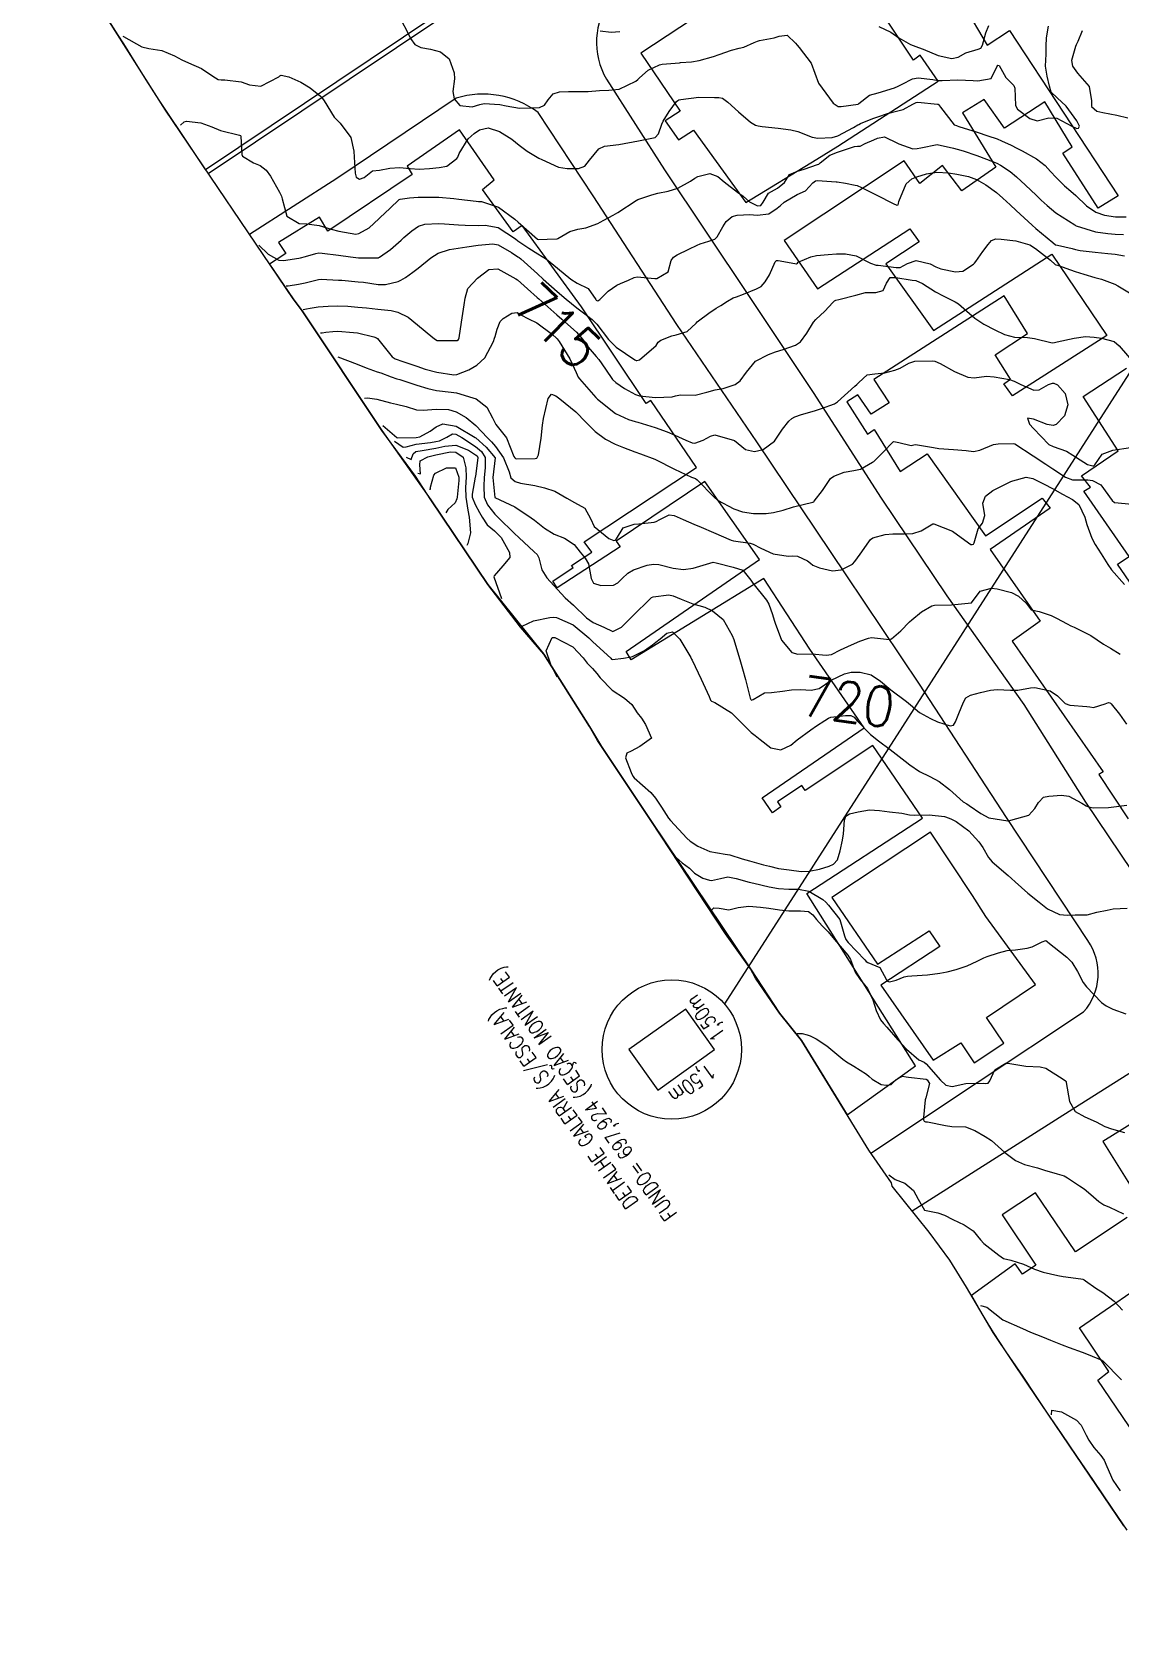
# Model space of a CAD drawing. Header units: metres. Extents: x 292545 to 299085, y 7450245 to 7463078.
# Drawn here: x 298119.8 to 298229.1, y 7451353.7 to 7451514.4 of the extents above; entities that cross this region are included whole.
import ezdxf
from ezdxf.enums import TextEntityAlignment as Align

# ---------------------------------------------------------------- set-up
doc = ezdxf.new("R2010")
doc.units = ezdxf.units.M
doc.linetypes.add('CONTINUO', pattern=[0])
for name, color, linetype in [('Area', 45, 'Continuous'), ('Area Verde e Lazer', 94, 'Continuous'), ('Cotas', 45, 'Continuous'), ('Curvas de Nivel 1m', 11, 'Continuous'), ('Curvas de Nivel 5m', 15, 'Continuous'), ('Edificações', 30, 'Continuous'), ('TEXTO', 45, 'Continuous'), ('Vias Primárias', 230, 'Continuous')]:
    doc.layers.add(name, color=color, linetype=linetype)
doc.styles.add('ROMANS', font='romans', dxfattribs={"height": 0.2})
doc.styles.add('Style-STANDARD', font='STANDARD.shx')

msp = doc.modelspace()

# ---------------------------------------------------------------- linework, layer by layer
at = {"layer": 'Area'}
msp.add_polyline3d([(298229.46, 7451364.29, 732.46), (298219.81, 7451378.52, 732.8), (298216.32, 7451383.72, 732.5), (298213.66, 7451388.27, 726.2), (298211.98, 7451391, 725.91), (298209.9, 7451393.81, 725.84), (298206.17, 7451398.41, 725.66), (298206.13, 7451398.75, 725.57), (298203.85, 7451402.04, 732.81), (298197.06, 7451413.07, 729.29), (298194.87, 7451415.81, 727.91), (298192.44, 7451419.33, 727.8), (298191.95, 7451420.27, 727.77), (298189.43, 7451423.77, 731.24), (298182.01, 7451435.05, 725.48), (298178.07, 7451441, 725.32), (298176.99, 7451442.6, 725.35), (298176.57, 7451443.2, 725.4), (298175.77, 7451444.59, 725.3), (298171.19, 7451451.86, 723.44), (298168.86, 7451454.58, 723.53), (298165.55, 7451458.88, 724.57), (298159.85, 7451467.38, 723.51), (298158.31, 7451469.74, 722.78), (298154.91, 7451474.35, 720.74), (298146.91, 7451486.36, 719.76), (298146, 7451487.56, 719.47), (298133.17, 7451506.51, 711.39), (298126.38, 7451517.24, 722.29)], dxfattribs=at)
at = {"layer": 'Area Verde e Lazer', "elevation": 714.09}
for points in [[(298137.19, 7451500.58), (298170.27, 7451522.76)], [(298127.45, 7451515.55), (298128.39, 7451514.05), (298128.95, 7451513.18), (298130.1, 7451511.35), (298131.22, 7451509.58), (298132.51, 7451507.54), (298135.71, 7451502.76), (298137.18, 7451500.58)]]:
    msp.add_lwpolyline(points, dxfattribs=at)
at = {"layer": 'Curvas de Nivel 1m', "flags": 128}
for points, elevation in [([(298204.85, 7451514.93), (298206.05, 7451514.35), (298206.84, 7451513.79), (298208.01, 7451513.12), (298208.83, 7451512.82), (298209.29, 7451512.64), (298210.82, 7451512.03), (298212.18, 7451511.7), (298212.81, 7451511.86), (298213.58, 7451512.29), (298214.83, 7451512.64), (298215.09, 7451512.77), (298215.25, 7451513.04), (298215.59, 7451514.29), (298215.9, 7451515.03)], 709), ([(298128.89, 7451513.97), (298128.97, 7451513.92), (298130.82, 7451512.89), (298131.5, 7451512.71), (298132.82, 7451512.52), (298134.1, 7451512), (298134.81, 7451511.59), (298135.5, 7451511.29), (298136.79, 7451510.71), (298137.94, 7451509.95), (298138.46, 7451509.62), (298138.78, 7451509.58), (298139.14, 7451509.58), (298140.78, 7451509.36), (298141.61, 7451509.08), (298142.77, 7451508.95), (298144.57, 7451509.87), (298144.68, 7451509.98), (298144.79, 7451510.04), (298145.56, 7451509.86), (298146.78, 7451509.35), (298147.72, 7451508.78), (298148.76, 7451507.93), (298148.86, 7451507.82), (298149.11, 7451507.47), (298150.11, 7451505.81), (298150.73, 7451505.22), (298151.8, 7451503.79), (298152.09, 7451502.39), (298152.15, 7451501.79), (298152.25, 7451500.21), (298152.32, 7451499.78), (298152.66, 7451499.59), (298153.15, 7451499.77), (298153.99, 7451500.44), (298154.67, 7451500.49), (298155.73, 7451500.69), (298156.68, 7451500.77), (298157.75, 7451500.65), (298158.68, 7451500.59), (298159.7, 7451500.67), (298160.68, 7451500.75), (298161.45, 7451500.9), (298162.45, 7451501.66), (298162.55, 7451501.81), (298162.7, 7451502.16), (298163.59, 7451503.65), (298164.19, 7451504.17), (298164.73, 7451504.55), (298165.59, 7451504.76), (298166.72, 7451504.39), (298167.97, 7451503.6), (298168.71, 7451503), (298169.53, 7451502.4), (298170.69, 7451501.71), (298170.99, 7451501.56), (298172.68, 7451500.81), (298173.54, 7451500.67), (298174.68, 7451500.66), (298175.3, 7451500.89), (298175.77, 7451501.5), (298176.7, 7451502.65), (298177.28, 7451502.92), (298178.71, 7451503.07), (298180.71, 7451503.44), (298182.36, 7451503.78), (298182.72, 7451504.14), (298183.04, 7451505.11), (298183.17, 7451505.42), (298183.77, 7451506.39), (298184.52, 7451507.4), (298184.65, 7451507.51), (298184.76, 7451507.55), (298184.96, 7451507.59), (298186.77, 7451507.82), (298188.33, 7451507.79), (298188.77, 7451507.79), (298189.14, 7451507.72), (298189.68, 7451507.34), (298190.75, 7451506.37), (298191.94, 7451505.31), (298192.45, 7451505.02), (298192.73, 7451504.95), (298193.12, 7451504.9), (298194.73, 7451504.7), (298196.01, 7451504.55), (298196.72, 7451504.39), (298198.14, 7451503.82), (298198.72, 7451503.7), (298200.15, 7451503.78), (298200.72, 7451503.93), (298202.31, 7451504.77), (298202.73, 7451505.04), (298202.82, 7451505.09), (298203.02, 7451505.18), (298204.23, 7451505.68), (298204.74, 7451505.87), (298205.7, 7451506.2), (298206.75, 7451506.46), (298207.29, 7451506.59), (298208.26, 7451507.12), (298208.58, 7451507.3), (298208.77, 7451507.33), (298210.74, 7451507.12), (298210.76, 7451507.12), (298210.79, 7451507.12), (298210.83, 7451507.09), (298211.04, 7451506.81), (298212.4, 7451505.06), (298212.64, 7451504.97), (298212.73, 7451504.94), (298212.89, 7451504.89), (298214.73, 7451504.3), (298215.81, 7451503.94), (298216.72, 7451503.63), (298217.16, 7451503.46), (298218.14, 7451503), (298218.71, 7451502.71), (298219.25, 7451502.44), (298220.69, 7451501.63), (298221.55, 7451500.96), (298222.1, 7451500.37), (298222.67, 7451499.75), (298223.5, 7451498.93), (298224.12, 7451498.39), (298224.65, 7451497.94), (298225.72, 7451496.91), (298226.63, 7451496.27), (298227.52, 7451495.99), (298228.63, 7451495.82), (298229.68, 7451495.81)], 711), ([(298176.84, 7451514.48), (298177.95, 7451514.37), (298178.84, 7451514.43)], 709), ([(298134.7, 7451505.03), (298135.06, 7451505.34), (298135.29, 7451505.43), (298136.73, 7451505.26), (298137.84, 7451504.84), (298138.72, 7451504.48), (298140.61, 7451504.02), (298140.71, 7451503.99), (298140.75, 7451503.92), (298140.85, 7451502.07), (298140.91, 7451501.92), (298142.03, 7451501.25), (298142.68, 7451500.96), (298143.28, 7451500.49), (298143.74, 7451499.88), (298144.65, 7451498.3), (298144.84, 7451497.87), (298144.89, 7451497.62), (298145.38, 7451495.86), (298146.61, 7451495.15), (298147.37, 7451495.09), (298148.61, 7451494.94), (298149.84, 7451494.57), (298150.6, 7451494.36), (298152.3, 7451494.08), (298152.6, 7451494.12), (298153.65, 7451494.72), (298154.62, 7451495.61), (298154.69, 7451495.68), (298154.76, 7451495.75), (298155.71, 7451496.66), (298156.64, 7451497.55), (298156.77, 7451497.6), (298157.71, 7451497.72), (298158.56, 7451497.8), (298158.64, 7451497.79), (298158.73, 7451497.79), (298160.64, 7451497.78), (298162.15, 7451497.66), (298162.64, 7451497.6), (298164.38, 7451497.37), (298164.64, 7451497.35), (298164.93, 7451497.34), (298166.63, 7451496.79), (298168.28, 7451495.59), (298168.62, 7451495.28), (298170.57, 7451493.56), (298170.61, 7451493.54), (298171.52, 7451493.55), (298172.53, 7451493.6), (298172.59, 7451493.62), (298173.79, 7451494.35), (298174.61, 7451494.56), (298175.41, 7451494.71), (298176.62, 7451495.14), (298176.85, 7451495.26), (298177.23, 7451495.48), (298178.14, 7451495.96), (298178.63, 7451496.24), (298180.47, 7451497.44), (298180.64, 7451497.54), (298182.05, 7451498.02), (298182.65, 7451498.18), (298183.69, 7451498.38), (298184.66, 7451498.68), (298185.91, 7451499.38), (298186.36, 7451499.68), (298186.67, 7451499.85), (298187.88, 7451500.15), (298188.67, 7451499.86), (298189.32, 7451499.34), (298190.65, 7451498.29), (298191.22, 7451497.89), (298191.86, 7451497.31), (298192.64, 7451496.93), (298192.98, 7451496.95), (298193.24, 7451497.29), (298193.75, 7451498.19), (298194.66, 7451498.68), (298195.36, 7451499.27), (298195.88, 7451500.06), (298196.68, 7451500.41), (298197.33, 7451500.59), (298198.69, 7451501.05), (298198.81, 7451501.11), (298198.94, 7451501.23), (298199.91, 7451502), (298200.7, 7451502.32), (298202.39, 7451502.87), (298202.71, 7451502.92), (298202.97, 7451502.91), (298203.47, 7451503.17), (298204.33, 7451503.56), (298204.72, 7451503.71), (298205.41, 7451503.84), (298206.71, 7451503.21), (298206.85, 7451503.13), (298208.25, 7451502.65), (298208.71, 7451502.66), (298209.08, 7451502.74), (298210.71, 7451503.09), (298212.35, 7451502.71), (298212.71, 7451502.62), (298213.31, 7451502.45), (298214.7, 7451501.97), (298216.38, 7451501.34), (298216.69, 7451501.2), (298217.07, 7451501.01), (298218.05, 7451500.37), (298218.67, 7451499.84), (298219.57, 7451498.98), (298220.65, 7451497.97), (298221.17, 7451497.49), (298221.74, 7451496.96), (298222.63, 7451496.22), (298224.54, 7451495), (298224.61, 7451494.95), (298224.68, 7451494.92), (298226.61, 7451494.31), (298227.84, 7451494.12), (298228.6, 7451494.07), (298229.44, 7451494.02)], 712), ([(298142.55, 7451492.95), (298143.49, 7451492.05), (298144.57, 7451491.45), (298145.02, 7451491.42), (298146.57, 7451491.65), (298146.73, 7451491.69), (298147.26, 7451491.84), (298148.27, 7451492.13), (298148.58, 7451492.18), (298148.91, 7451492.16), (298150.57, 7451491.97), (298151.76, 7451491.79), (298152.57, 7451491.7), (298154.52, 7451491.7), (298154.57, 7451491.7), (298154.61, 7451491.71), (298154.69, 7451491.75), (298155.8, 7451492.51), (298156.59, 7451493.22), (298156.85, 7451493.47), (298157.14, 7451493.72), (298157.93, 7451494.39), (298158.61, 7451494.88), (298159.23, 7451495.08), (298160.61, 7451495.13), (298161.2, 7451495.09), (298162.61, 7451494.99), (298163.29, 7451494.97), (298164.61, 7451494.94), (298165.28, 7451494.96), (298166.61, 7451494.73), (298168.36, 7451493.59), (298168.59, 7451493.41), (298169.67, 7451492.66), (298170.58, 7451492.1), (298171.45, 7451491.55), (298172.56, 7451490.66), (298173.89, 7451489.53), (298174.54, 7451489.15), (298175.64, 7451488.61), (298176.41, 7451487.49), (298176.46, 7451487.43), (298176.52, 7451487.4), (298176.63, 7451487.38), (298176.81, 7451487.49), (298177.66, 7451488.35), (298178.54, 7451488.94), (298178.9, 7451489.11), (298179.7, 7451489.46), (298180.28, 7451489.72), (298180.55, 7451489.77), (298182.35, 7451489.62), (298182.55, 7451489.62), (298183.67, 7451490.29), (298183.99, 7451491.41), (298184.21, 7451491.77), (298184.58, 7451492), (298185.76, 7451492.56), (298186.59, 7451492.95), (298186.88, 7451493.08), (298187.77, 7451493.36), (298188.37, 7451493.58), (298188.6, 7451493.8), (298189.16, 7451494.79), (298189.5, 7451495.34), (298190.11, 7451495.84), (298190.62, 7451495.96), (298191.89, 7451496.04), (298192.62, 7451495.98), (298193.8, 7451496.11), (298194.63, 7451496.68), (298194.95, 7451496.96), (298195.32, 7451497.27), (298196.65, 7451498.04), (298197.48, 7451498.42), (298198.2, 7451499.23), (298198.47, 7451499.43), (298198.67, 7451499.46), (298200.55, 7451499.32), (298200.66, 7451499.32), (298201.5, 7451499.2), (298202.47, 7451498.99), (298202.66, 7451498.94), (298203.09, 7451498.75), (298204.65, 7451497.97), (298206.29, 7451497.14), (298206.64, 7451496.98), (298206.78, 7451497), (298206.83, 7451497.14), (298206.86, 7451497.35), (298207.59, 7451499.13), (298208.16, 7451499.63), (298208.67, 7451499.82), (298209.65, 7451500.13), (298210.68, 7451500.31), (298211.83, 7451500.23), (298212.67, 7451500.1), (298213.85, 7451499.87), (298214.67, 7451499.57), (298215.59, 7451499.03), (298216.66, 7451498.24), (298217.31, 7451497.67), (298218.03, 7451497), (298218.63, 7451496.45), (298220.24, 7451494.97), (298220.61, 7451494.65), (298222.33, 7451493.22), (298222.59, 7451493.01), (298222.64, 7451492.99), (298222.81, 7451492.95), (298224.28, 7451492.62), (298224.59, 7451492.54), (298225.06, 7451492.44), (298226.59, 7451492.26), (298227.85, 7451492.14), (298228.58, 7451492.05), (298229.54, 7451491.9)], 713), ([(298145.29, 7451488.86), (298145.51, 7451488.89), (298146.54, 7451489.06), (298147.2, 7451489.19), (298148.55, 7451489.52), (298148.83, 7451489.55), (298150.55, 7451489.46), (298150.91, 7451489.44), (298152.55, 7451489.29), (298153.09, 7451489.23), (298154.54, 7451489.02), (298155.28, 7451489), (298156.55, 7451489.3), (298156.84, 7451489.43), (298157.29, 7451489.72), (298158.03, 7451490.24), (298158.56, 7451490.65), (298159.84, 7451491.69), (298160.58, 7451492.17), (298161.71, 7451492.54), (298162.58, 7451492.66), (298163.44, 7451492.79), (298164.59, 7451492.96), (298166.08, 7451493.11), (298166.59, 7451493.01), (298167.93, 7451492.24), (298168.57, 7451491.8), (298168.7, 7451491.71), (298168.87, 7451491.59), (298170.55, 7451490.08), (298171.13, 7451489.55), (298172.53, 7451488.31), (298173.45, 7451487.53), (298174.51, 7451486.67), (298175.17, 7451486.17), (298176.03, 7451485.5), (298176.5, 7451485.01), (298177.68, 7451483.48), (298178.47, 7451482.73), (298180.34, 7451481.45), (298180.45, 7451481.39), (298180.54, 7451481.36), (298180.8, 7451481.44), (298182.47, 7451482.87), (298182.68, 7451483.21), (298182.96, 7451483.42), (298184.04, 7451483.84), (298184.48, 7451483.96), (298185.59, 7451484.28), (298186.5, 7451485.14), (298186.6, 7451485.27), (298186.72, 7451485.37), (298187.75, 7451486.12), (298188.52, 7451486.63), (298188.96, 7451486.91), (298189.64, 7451487.34), (298190.2, 7451487.66), (298190.53, 7451487.78), (298191.25, 7451488.04), (298192.54, 7451488.56), (298193.01, 7451488.82), (298193.44, 7451489.29), (298193.85, 7451489.99), (298194.44, 7451491.28), (298194.49, 7451491.36), (298194.57, 7451491.41), (298194.72, 7451491.42), (298195.68, 7451491.26), (298196.57, 7451491.1), (298196.66, 7451491.17), (298196.75, 7451491.25), (298198.03, 7451491.79), (298198.58, 7451491.91), (298199.76, 7451492.04), (298200.58, 7451492.09), (298201.48, 7451492.09), (298202.58, 7451491.9), (298204, 7451491.17), (298204.57, 7451490.95), (298204.79, 7451490.94), (298206.57, 7451490.71), (298206.99, 7451490.71), (298207.73, 7451491.12), (298208.58, 7451491.43), (298209.99, 7451491.1), (298210.57, 7451490.8), (298211.06, 7451490.59), (298212.56, 7451490.29), (298213.27, 7451490.35), (298214.36, 7451491.04), (298214.46, 7451491.15), (298214.58, 7451491.31), (298215.31, 7451492.31), (298215.83, 7451493.03), (298216.18, 7451493.44), (298216.6, 7451493.61), (298217.15, 7451493.57), (298218.6, 7451493.41), (298220, 7451492.98), (298220.59, 7451492.63), (298222.1, 7451491.44), (298222.57, 7451491.03), (298222.62, 7451491), (298222.79, 7451490.95), (298224.56, 7451490.32), (298225.43, 7451490.04), (298226.56, 7451489.73), (298227.21, 7451489.55), (298228.54, 7451489.04), (298228.87, 7451488.87), (298230.53, 7451487.87)], 714), ([(298148.74, 7451484.14), (298148.91, 7451484.17), (298149.28, 7451484.22), (298149.99, 7451484.3), (298150.48, 7451484.31), (298152.06, 7451484.2), (298152.48, 7451484.14), (298154.1, 7451483.76), (298154.38, 7451483.66), (298154.47, 7451483.57), (298155.95, 7451481.74), (298156.25, 7451481.54), (298156.45, 7451481.46), (298156.84, 7451481.33), (298158.44, 7451480.79), (298159.26, 7451480.52), (298160.44, 7451480.21), (298162.15, 7451479.95), (298162.44, 7451479.98), (298163.65, 7451480.44), (298164.45, 7451480.89), (298165.25, 7451481.63), (298166.12, 7451483.27), (298166.25, 7451483.61), (298166.3, 7451483.78), (298166.49, 7451484.52), (298166.81, 7451485.3), (298167.11, 7451485.6), (298167.97, 7451486.13), (298168.51, 7451486.19), (298168.88, 7451485.96), (298169.64, 7451485.57), (298170.5, 7451485.15), (298172.05, 7451483.98), (298172.47, 7451483.61), (298172.54, 7451483.54), (298172.73, 7451483.27), (298173.8, 7451481.53), (298174.44, 7451480.16), (298174.63, 7451479.71), (298174.76, 7451479.52), (298176.41, 7451477.67), (298176.58, 7451477.49), (298178.39, 7451476.05), (298179.68, 7451475.46), (298180.38, 7451475.26), (298180.64, 7451475.19), (298182.37, 7451474.64), (298183.58, 7451474.2), (298184.36, 7451473.87), (298185.46, 7451473.38), (298186.08, 7451473.11), (298186.35, 7451473.08), (298187.19, 7451473.36), (298187.94, 7451473.77), (298188.36, 7451473.9), (298190.35, 7451473.33), (298191.46, 7451472.43), (298192.34, 7451472.23), (298193.21, 7451472.42), (298194.35, 7451473.28), (298195.16, 7451474.48), (298195.8, 7451475.27), (298196.11, 7451475.54), (298196.39, 7451475.7), (298197.08, 7451475.94), (298198.39, 7451476.33), (298199.08, 7451476.54), (298200.4, 7451477.01), (298200.68, 7451477.21), (298202.42, 7451478.8), (298202.62, 7451478.97), (298202.82, 7451479.18), (298203.68, 7451479.92), (298204.44, 7451480.05), (298205.45, 7451480.14), (298206.44, 7451480.4), (298206.98, 7451480.59), (298207.87, 7451481.12), (298208.45, 7451481.3), (298210.21, 7451481.33), (298210.46, 7451481.32), (298211.01, 7451481.08), (298212.44, 7451480.28), (298213.79, 7451479.7), (298214.43, 7451479.63), (298215.66, 7451479.81), (298216.43, 7451479.74), (298217.97, 7451479.45), (298218.43, 7451479.3), (298219.12, 7451478.98), (298220.42, 7451478.4), (298220.96, 7451478.42), (298221.89, 7451478.96), (298222.28, 7451479.1), (298222.43, 7451479.09), (298222.78, 7451478.94), (298223.56, 7451478.07), (298223.83, 7451476.93), (298223.49, 7451475.83), (298222.67, 7451474.95), (298222.37, 7451474.83), (298221.75, 7451474.96), (298220.38, 7451475.49), (298219.79, 7451475.57), (298219.97, 7451474.97), (298220.37, 7451474.56), (298221.94, 7451472.95), (298222.35, 7451472.74), (298223.7, 7451472.28), (298224.34, 7451471.85), (298225.82, 7451470.91), (298226.33, 7451470.78), (298226.44, 7451470.79), (298226.54, 7451470.9), (298227.27, 7451471.96), (298228.35, 7451472.36), (298230.14, 7451472.64)], 716), ([(298150.48, 7451481.76), (298152.45, 7451481.02), (298153.33, 7451480.65), (298154.44, 7451480.24), (298154.8, 7451480.12), (298155.85, 7451479.74), (298156.43, 7451479.54), (298156.71, 7451479.45), (298158.42, 7451478.9), (298159.55, 7451478.56), (298160.41, 7451478.36), (298161.88, 7451478.19), (298162.41, 7451478.11), (298164.07, 7451477.64), (298164.4, 7451477.52), (298165.47, 7451476.7), (298166.02, 7451475.62), (298166.37, 7451474.96), (298167.45, 7451473.6), (298168.19, 7451471.74), (298168.29, 7451471.59), (298168.33, 7451471.54), (298168.41, 7451471.51), (298170.33, 7451471.53), (298170.49, 7451471.57), (298170.66, 7451471.89), (298170.92, 7451473.56), (298171.06, 7451474.87), (298171.17, 7451475.56), (298171.39, 7451476.56), (298171.61, 7451477.55), (298171.95, 7451478), (298172.41, 7451477.83), (298172.8, 7451477.54), (298174.39, 7451476.22), (298174.75, 7451475.88), (298175.09, 7451475.51), (298176.36, 7451474.24), (298177.39, 7451473.48), (298178.35, 7451472.97), (298179.19, 7451472.62), (298180.34, 7451472.21), (298180.9, 7451472.01), (298182.33, 7451471.45), (298182.4, 7451471.42), (298184.32, 7451470.46), (298186.03, 7451469.67), (298186.31, 7451469.56), (298186.44, 7451469.51), (298186.61, 7451469.38), (298188.29, 7451467.63), (298188.63, 7451467.35), (298190.27, 7451466.47), (298191.14, 7451466.18), (298192.27, 7451465.99), (298193.54, 7451466.02), (298194.27, 7451466.11), (298195.22, 7451466.33), (298196.28, 7451466.67), (298198.2, 7451467.15), (298198.28, 7451467.17), (298198.33, 7451467.19), (298198.36, 7451467.23), (298199.18, 7451468.33), (298199.79, 7451469.22), (298200, 7451469.52), (298200.31, 7451469.77), (298201.35, 7451470.16), (298202.32, 7451470.31), (298203.02, 7451470.47), (298204.21, 7451471.16), (298204.29, 7451471.21), (298204.33, 7451471.24), (298205.3, 7451472.19), (298206.21, 7451473.14), (298206.28, 7451473.22), (298206.35, 7451473.25), (298206.85, 7451473.13), (298208.09, 7451472.85), (298208.35, 7451472.91), (298208.54, 7451472.92), (298210.35, 7451472.64), (298210.88, 7451472.55), (298212.35, 7451472.43), (298213.61, 7451472.32), (298214.34, 7451472.24), (298215, 7451472.38), (298216.35, 7451472.93), (298216.83, 7451473.01), (298218.35, 7451473.04), (298218.51, 7451472.99), (298220.34, 7451471.8), (298221.63, 7451470.96), (298222.33, 7451470.5), (298223.6, 7451469.65), (298224.31, 7451469.37), (298225.85, 7451469.37), (298226.31, 7451469.31), (298227.16, 7451468.89), (298228.29, 7451467.31), (298228.52, 7451467.11), (298230.28, 7451466.93)], 717), ([(298153.19, 7451477.59), (298153.48, 7451477.62), (298154.4, 7451477.5), (298155.79, 7451477.13), (298156.4, 7451476.99), (298157.35, 7451476.76), (298158.39, 7451476.43), (298159.07, 7451476.38), (298160.39, 7451476.48), (298161.62, 7451476.44), (298162.39, 7451476.22), (298163.4, 7451475.65), (298164.37, 7451474.84), (298165.53, 7451473.62), (298165.93, 7451473.2), (298166.34, 7451472.74), (298167.14, 7451471.6), (298167.71, 7451470.2), (298167.86, 7451469.59), (298168.31, 7451469.23), (298168.83, 7451469.06), (298170.3, 7451468.81), (298171.26, 7451468.59), (298172.29, 7451468.24), (298173.49, 7451467.53), (298174.28, 7451467.12), (298175.32, 7451466.55), (298175.87, 7451465.5), (298176.25, 7451464.7), (298177.71, 7451463.48), (298178.23, 7451463.28), (298178.38, 7451463.32), (298178.5, 7451463.47), (298179.16, 7451464.55), (298180.26, 7451464.93), (298180.74, 7451464.96), (298182.26, 7451465.13), (298182.48, 7451465.2), (298182.83, 7451465.41), (298183.79, 7451465.88), (298184.27, 7451465.79), (298185.18, 7451465.39), (298186.26, 7451464.94), (298186.99, 7451464.63), (298188.24, 7451464.09), (298190.02, 7451463.33), (298190.23, 7451463.27), (298191.93, 7451463.01), (298192.23, 7451462.92), (298193, 7451462.52), (298194.22, 7451461.96), (298195.75, 7451461.73), (298196.22, 7451461.75), (298196.69, 7451461.72), (298197.69, 7451461.24), (298197.98, 7451461), (298198.21, 7451460.81), (298198.88, 7451460.55), (298200.2, 7451460.24), (298201.06, 7451460.35), (298202.21, 7451460.93), (298202.45, 7451461.19), (298202.97, 7451461.93), (298203.83, 7451463.17), (298204.01, 7451463.39), (298204.24, 7451463.56), (298205.48, 7451463.91), (298206.25, 7451463.96), (298207.41, 7451463.96), (298208.25, 7451464.01), (298209.1, 7451464.25), (298210.26, 7451464.96), (298210.37, 7451464.98), (298212.25, 7451464.22), (298213.84, 7451463.05), (298214.09, 7451462.9), (298214.23, 7451462.9), (298214.34, 7451462.93), (298214.41, 7451463.04), (298214.83, 7451464.46), (298215.25, 7451465.03), (298215.49, 7451465.81), (298215.3, 7451467.03), (298215.55, 7451467.76), (298216.3, 7451468.32), (298217.63, 7451469), (298218.09, 7451469.21), (298218.31, 7451469.3), (298219.64, 7451469.65), (298220.31, 7451469.51), (298221.46, 7451468.96), (298222.3, 7451468.5), (298223.3, 7451467.94), (298224.29, 7451467.42), (298224.95, 7451466.91), (298225.54, 7451465.63), (298225.74, 7451464.91), (298226.24, 7451463.53), (298226.57, 7451462.9), (298227.17, 7451461.94), (298227.84, 7451460.88), (298228.21, 7451460.36), (298229.53, 7451458.86)], 718), ([(298155.03, 7451474.86), (298156.41, 7451473.65), (298156.46, 7451473.62), (298158.35, 7451473.65), (298158.73, 7451473.7), (298159.78, 7451474.27), (298160.37, 7451474.72), (298161.03, 7451475.02), (298162.37, 7451474.79), (298164.29, 7451473.64), (298164.35, 7451473.59), (298165.4, 7451472.68), (298166.29, 7451471.61), (298166.3, 7451471.58), (298166.07, 7451469.61), (298166.28, 7451467.61), (298168.27, 7451466.67), (298169.93, 7451465.57), (298170.26, 7451465.32), (298171.26, 7451464.54), (298172.24, 7451463.93), (298173.28, 7451463.53), (298174.23, 7451462.9), (298174.83, 7451462.12), (298175.35, 7451461.5), (298175.67, 7451460.96), (298175.95, 7451459.49), (298176.19, 7451459.02), (298176.9, 7451458.76), (298178.18, 7451458.8), (298178.62, 7451459.03), (298179.05, 7451459.46), (298179.64, 7451460.01), (298180.2, 7451460.35), (298181.58, 7451460.81), (298182.21, 7451460.93), (298182.73, 7451460.89), (298184.2, 7451460.51), (298185.22, 7451460.38), (298186.2, 7451460.52), (298187.87, 7451461.01), (298188.21, 7451461.11), (298188.49, 7451461.06), (298190.21, 7451460.61), (298191.19, 7451460.3), (298192, 7451459.3), (298192.19, 7451459.02), (298193.57, 7451457.29), (298193.78, 7451456.9), (298194.15, 7451455.84), (298194.34, 7451455.28), (298194.42, 7451455), (298195.08, 7451453.27), (298196.1, 7451452.03), (298196.71, 7451451.86), (298198.1, 7451451.89), (298199.54, 7451451.78), (298200.1, 7451451.85), (298201, 7451452.31), (298202.11, 7451452.82), (298202.94, 7451453.18), (298203.8, 7451453.49), (298204.12, 7451453.53), (298205.91, 7451453.35), (298206.12, 7451453.41), (298207.04, 7451454.22), (298207.92, 7451455.11), (298208.15, 7451455.33), (298209.13, 7451456.12), (298210.16, 7451456.74), (298210.45, 7451456.8), (298212.16, 7451456.83), (298214.16, 7451457.04), (298215.02, 7451458.19), (298216.18, 7451458.51), (298216.74, 7451458.45), (298218.17, 7451458.06), (298218.87, 7451457.69), (298219.66, 7451456.98), (298219.87, 7451456.68), (298220.16, 7451456.31), (298220.94, 7451456.17), (298222.15, 7451455.77), (298222.71, 7451455.5), (298223.77, 7451454.93), (298224.14, 7451454.73), (298224.48, 7451454.57), (298226.13, 7451453.74), (298227.42, 7451452.89), (298228.11, 7451452.48), (298229.1, 7451451.87)], 719), ([(298157.37, 7451471.66), (298157.85, 7451471.42), (298158.05, 7451472), (298158.34, 7451472.24), (298158.96, 7451472.32), (298160.34, 7451472.56), (298161.24, 7451472.77), (298162.35, 7451472.87), (298163.62, 7451472.37), (298164.34, 7451471.91), (298164.48, 7451471.79), (298164.55, 7451471.64), (298164.31, 7451469.71), (298164.3, 7451469.65), (298164, 7451467.94), (298164, 7451467.64), (298164.28, 7451466.9), (298164.74, 7451466.1), (298165.01, 7451465.63), (298165.49, 7451464.86), (298166.25, 7451464.26), (298166.92, 7451463.6), (298167.75, 7451462.07), (298167.77, 7451461.59), (298167.06, 7451460.74), (298166.19, 7451459.74), (298166.16, 7451459.64), (298166.93, 7451457.46)], 721), ([(298158.54, 7451470.06), (298158.79, 7451469.98), (298158.72, 7451470.9), (298158.75, 7451471.29), (298159.52, 7451471.69), (298160.33, 7451471.89), (298161.81, 7451472.19), (298162.34, 7451472.18), (298163.1, 7451471.65), (298163.37, 7451470.6), (298163.39, 7451469.65), (298163.33, 7451468.62), (298163.34, 7451467.65), (298163.56, 7451466.35), (298163.68, 7451465.65), (298163.83, 7451464.06), (298163.56, 7451462.99), (298163.46, 7451462.79)], 722), ([(298159.71, 7451468.46), (298159.79, 7451468.44), (298159.81, 7451468.65), (298160.13, 7451469.87), (298160.32, 7451470.06), (298161.41, 7451470.58), (298162.32, 7451470.58), (298162.65, 7451469.66), (298162.65, 7451469.32), (298162.48, 7451467.66), (298162.46, 7451467.48), (298162.28, 7451467.07), (298161.54, 7451466.4), (298161.33, 7451466.07)], 723), ([(298169.13, 7451454.24), (298169.03, 7451454.69), (298170.14, 7451455.23), (298171.8, 7451455.55), (298172.14, 7451455.58), (298172.45, 7451455.54), (298174.14, 7451454.82), (298175.72, 7451453.5), (298176.12, 7451453.11), (298177.92, 7451451.47), (298178, 7451451.38), (298178.09, 7451451.32), (298179.21, 7451451.46), (298179.95, 7451451.6), (298180.1, 7451451.64), (298181.29, 7451452.24), (298182.11, 7451452.82), (298182.45, 7451453.08), (298182.88, 7451453.41), (298183.56, 7451453.97), (298184.12, 7451454.13), (298184.85, 7451453.39), (298185.95, 7451451.52), (298186.03, 7451451.38), (298186.09, 7451451.27), (298186.7, 7451449.99), (298186.98, 7451449.37), (298187.79, 7451447.62), (298187.89, 7451447.35), (298187.94, 7451447.24), (298188.04, 7451447.16), (298188.36, 7451447.03), (298190.03, 7451445.97), (298190.71, 7451445.32), (298192.01, 7451443.99), (298192.41, 7451443.7), (298192.92, 7451443.3), (298193.99, 7451442.45), (298195, 7451442.26), (298196, 7451442.74), (298196.64, 7451443.25), (298198.01, 7451444.28), (298198.58, 7451444.66), (298199.43, 7451445.22), (298199.79, 7451445.45), (298200.03, 7451445.55), (298201.5, 7451445.72), (298202.03, 7451445.71), (298202.37, 7451445.53), (298202.66, 7451445.18), (298204, 7451443.79), (298204.8, 7451443.15), (298205.98, 7451442.29), (298207.5, 7451441.12), (298207.97, 7451440.74), (298208.93, 7451440.07), (298209.96, 7451439.57), (298210.92, 7451439.08), (298211.94, 7451438.29), (298213.32, 7451437.05), (298213.7, 7451436.82), (298213.92, 7451436.68), (298215.09, 7451435.85), (298215.91, 7451435.44), (298217.79, 7451435.12), (298217.9, 7451435.12), (298218.09, 7451435.18), (298219.91, 7451435.69), (298220.52, 7451436.36), (298220.89, 7451436.96), (298221.39, 7451437.5), (298221.93, 7451437.62), (298223.18, 7451437.69), (298223.93, 7451437.62), (298225.24, 7451436.91), (298225.67, 7451436.65), (298225.92, 7451436.55), (298226.37, 7451436.44), (298227.92, 7451436.48), (298229.76, 7451436.69)], 721), ([(298172.54, 7451449.57), (298171.9, 7451450.83), (298171.44, 7451452.21), (298172.04, 7451453.54), (298172.12, 7451453.56), (298172.28, 7451453.54), (298174.11, 7451452.61), (298175.15, 7451451.51), (298175.54, 7451450.96), (298176.08, 7451450.44), (298176.52, 7451449.93), (298176.84, 7451449.49), (298178.05, 7451448.27), (298179.29, 7451447.46), (298180.04, 7451446.83), (298180.58, 7451445.99), (298181, 7451445.44), (298181.41, 7451444.82), (298182, 7451443.42), (298180.83, 7451442.6), (298179.98, 7451442.13), (298179.53, 7451441.91), (298179.39, 7451441.46), (298179.96, 7451439.97), (298180.12, 7451439.62), (298180.26, 7451439.45), (298181.93, 7451437.97), (298182.41, 7451437.42), (298183.01, 7451436.51), (298183.73, 7451435.4), (298183.9, 7451435.17), (298185.54, 7451433.38), (298185.88, 7451433.09), (298186.67, 7451432.57), (298187.86, 7451432.04), (298189.42, 7451431.77), (298189.86, 7451431.7), (298191.11, 7451431.32), (298191.85, 7451431.1), (298193.27, 7451430.71), (298193.85, 7451430.56), (298194.76, 7451430.35), (298195.84, 7451430.19), (298197.04, 7451430.05), (298197.84, 7451430.06), (298198.9, 7451430.28), (298199.85, 7451430.58), (298200.28, 7451430.78), (298200.68, 7451431.2), (298200.96, 7451432.11), (298201.19, 7451433.2), (298201.28, 7451433.81), (298201.4, 7451435.2), (298201.53, 7451435.58), (298201.91, 7451435.84), (298202.78, 7451436.04), (298203.91, 7451436.22), (298204.9, 7451436.16), (298205.91, 7451436.02), (298207.14, 7451435.9), (298207.91, 7451435.73), (298208.47, 7451435.68), (298209.91, 7451435.72), (298211.43, 7451435.55), (298211.91, 7451435.4), (298212.14, 7451435.3), (298212.61, 7451435.06), (298213.89, 7451434.11), (298214.9, 7451433.03), (298215.28, 7451432.44), (298215.86, 7451431.44), (298216.22, 7451431.02), (298217.84, 7451429.65), (298218.19, 7451429.35), (298218.53, 7451428.99), (298219.82, 7451427.85), (298220.94, 7451426.96), (298221.8, 7451426.3), (298223.01, 7451425.71), (298223.79, 7451425.65), (298224.57, 7451425.7), (298225.79, 7451425.67), (298226.74, 7451425.95), (298227.8, 7451426.16), (298228.4, 7451426.27), (298229.8, 7451426.36)], 722), ([(298184.49, 7451431.44), (298185.09, 7451430.9), (298185.84, 7451430.37), (298186.33, 7451429.86), (298187.16, 7451429.36), (298187.83, 7451429.16), (298188.04, 7451429.14), (298188.95, 7451429.34), (298189.67, 7451429.49), (298189.83, 7451429.48), (298190.5, 7451429.32), (298191.83, 7451428.97), (298192.28, 7451428.85), (298193.82, 7451428.49), (298194.75, 7451428.33), (298195.82, 7451428.25), (298196.79, 7451428.27), (298197.82, 7451428.07), (298199.21, 7451427.22), (298199.52, 7451426.94), (298199.8, 7451426.66), (298200.93, 7451425.2), (298201.39, 7451423.58), (298201.53, 7451423.19), (298201.76, 7451422.91), (298203.45, 7451421.16), (298203.58, 7451421.01), (298203.73, 7451420.9), (298204.95, 7451420.38), (298205.63, 7451419.14), (298205.71, 7451419.01), (298205.91, 7451418.94), (298206.59, 7451419.13), (298207.38, 7451419.46), (298207.72, 7451419.52), (298208.16, 7451419.55), (298209.72, 7451419.65), (298210.99, 7451419.81), (298211.72, 7451419.97), (298212.6, 7451420.18), (298213.73, 7451420.55), (298214.71, 7451421.04), (298215.39, 7451421.37), (298215.74, 7451421.5), (298216.87, 7451421.88), (298217.75, 7451422.1), (298218.56, 7451422.17), (298219.75, 7451422.32), (298220.26, 7451422.46), (298221.26, 7451422.96), (298221.62, 7451423.09), (298221.76, 7451423), (298221.82, 7451422.95), (298223.74, 7451421.42), (298224.25, 7451420.92), (298224.79, 7451419.98), (298225.38, 7451418.9), (298225.71, 7451418.45), (298227.23, 7451416.88), (298227.68, 7451416.54), (298228.35, 7451416.2), (298229.67, 7451415.73)], 723), ([(298187.96, 7451426.1), (298188.28, 7451426.39), (298188.8, 7451426.34), (298189.79, 7451426.18), (298190.71, 7451426.41), (298191.8, 7451426.57), (298192.95, 7451426.45), (298193.79, 7451426.34), (298194.86, 7451426.2), (298195.79, 7451426.08), (298196.97, 7451426.07), (298197.79, 7451426.01), (298198.22, 7451425.67), (298198.59, 7451425.23), (298199.14, 7451424.58), (298199.77, 7451423.98), (298200.39, 7451423.2), (298201.74, 7451421.62), (298202.01, 7451421.19), (298202.47, 7451419.93), (298202.98, 7451419.18), (298203.7, 7451418.28), (298204.24, 7451417.16), (298204.59, 7451416.07), (298205.01, 7451415.15), (298205.3, 7451414.78), (298205.66, 7451414.39), (298206.76, 7451413.13), (298207.63, 7451412.2), (298208.88, 7451411.1), (298209.39, 7451410.87), (298209.61, 7451410.71), (298211.05, 7451409.08), (298211.59, 7451408.58), (298212.22, 7451408.43), (298213.59, 7451408.73), (298215.33, 7451408.77), (298215.59, 7451408.75), (298215.82, 7451408.78), (298216.01, 7451409.02), (298216.51, 7451410.11), (298217.61, 7451410.78), (298217.82, 7451410.78), (298219.61, 7451410.49), (298221.06, 7451410.41), (298221.61, 7451410.27), (298223.35, 7451409.18), (298223.59, 7451409.02), (298223.64, 7451408.98), (298223.67, 7451408.93), (298223.67, 7451408.85), (298224.01, 7451406.92), (298224.56, 7451405.92), (298225.55, 7451405.39), (298226.67, 7451404.89), (298227.54, 7451404.41), (298228.23, 7451404.18), (298229.53, 7451403.83)], 724), ([(298205.86, 7451399.57), (298206.5, 7451399.08), (298207.47, 7451398.73), (298208.33, 7451397.98), (298208.79, 7451397.11), (298209.44, 7451396), (298210.78, 7451395.73), (298211.43, 7451395.52), (298212.28, 7451395.06), (298213.42, 7451394.54), (298214.33, 7451393.95), (298215.06, 7451393.03), (298215.4, 7451392.67), (298216.89, 7451391.5), (298217.38, 7451391.17), (298218.11, 7451390.99), (298219.37, 7451390.58), (298220.49, 7451390.09), (298221.36, 7451389.77), (298222.84, 7451389.45), (298223.36, 7451389.36), (298225.14, 7451389.12), (298225.35, 7451389.08), (298225.46, 7451389.02), (298225.61, 7451388.91), (298226.63, 7451388.18), (298227.34, 7451387.74), (298228.5, 7451386.87), (298229.32, 7451385.97)], 726), ([(298215.05, 7451386.44), (298215.69, 7451386.28), (298217.3, 7451385), (298219.29, 7451384.11), (298220.09, 7451383.77), (298221.29, 7451383.27), (298222.08, 7451382.94), (298223.28, 7451382.48), (298223.97, 7451382.23), (298225.27, 7451381.75), (298225.88, 7451381.51), (298227.25, 7451380.95), (298227.35, 7451380.88), (298229.23, 7451378.97)], 727), ([(298222.19, 7451375.44), (298222.21, 7451375.93), (298223.2, 7451375.75), (298224.71, 7451374.91), (298225.18, 7451374.4), (298225.67, 7451373.4), (298225.94, 7451372.9), (298226.44, 7451372.18), (298227.15, 7451371.35), (298227.47, 7451370.88), (298227.76, 7451370.25), (298228.37, 7451368.87), (298229.1, 7451367.81)], 728)]:
    msp.add_lwpolyline(points, dxfattribs=dict(at, elevation=elevation))
at = {"layer": 'Curvas de Nivel 5m', "flags": 128}
for points, elevation in [([(298156.85, 7451515.56), (298157.49, 7451514.37), (298157.79, 7451513.72), (298158.23, 7451513.11), (298158.82, 7451512.82), (298159.8, 7451512.67), (298160.82, 7451512.38), (298161.67, 7451511.67), (298162.17, 7451510.29), (298162.2, 7451509.67), (298162.04, 7451508.4), (298162.17, 7451507.67), (298162.76, 7451506.99), (298163.98, 7451506.87), (298164.76, 7451507.11), (298165.19, 7451507.2), (298166.76, 7451507.1), (298167.4, 7451506.96), (298168.75, 7451506.72), (298169.93, 7451506.75), (298170.76, 7451506.79), (298171.27, 7451507.04), (298171.61, 7451507.55), (298172.14, 7451508.18), (298172.77, 7451508.37), (298173.66, 7451508.41), (298174.77, 7451508.4), (298175.66, 7451508.4), (298176.77, 7451508.5), (298177.73, 7451508.52), (298178.77, 7451508.65), (298180.43, 7451509.45), (298180.63, 7451509.6), (298180.79, 7451509.77), (298181.68, 7451510.56), (298182.81, 7451511.08), (298183.09, 7451511.13), (298184.81, 7451511.29), (298184.91, 7451511.3), (298186.02, 7451511.38), (298186.81, 7451511.51), (298188.24, 7451511.93), (298188.82, 7451512.13), (298190.04, 7451512.54), (298190.83, 7451512.75), (298191.28, 7451512.86), (298192.31, 7451513.31), (298192.67, 7451513.47), (298192.84, 7451513.52), (298194.33, 7451513.8), (298194.84, 7451513.96), (298195.64, 7451514.07), (298196.49, 7451513.26), (298196.63, 7451513.05), (298196.83, 7451512.81), (298198.05, 7451511.24), (298198.78, 7451509.23), (298200.26, 7451507.22), (298200.76, 7451506.88), (298201.05, 7451506.91), (298202.76, 7451507.14), (298202.79, 7451507.15), (298202.84, 7451507.18), (298203.92, 7451508.02), (298204.77, 7451508.28), (298206.42, 7451508.78), (298206.78, 7451508.93), (298206.92, 7451508.99), (298207.18, 7451509.13), (298208.24, 7451509.66), (298208.79, 7451509.77), (298210.27, 7451509.61), (298210.79, 7451509.5), (298211.2, 7451509.49), (298212.79, 7451509.58), (298214.32, 7451509.52), (298214.79, 7451509.48), (298216.12, 7451509.7), (298216.77, 7451511.02), (298216.78, 7451511.04), (298216.8, 7451511.05), (298216.92, 7451511.02), (298217.6, 7451509.82), (298218.41, 7451509), (298218.51, 7451508.73), (298218.56, 7451506.99), (298218.76, 7451506.61), (298220.03, 7451505.69), (298220.74, 7451505.47), (298221.93, 7451505.76), (298222.74, 7451505.72), (298224.24, 7451504.92), (298224.73, 7451504.68), (298224.92, 7451504.73), (298225.01, 7451504.92), (298224.74, 7451505.46), (298223.66, 7451506.93), (298222.77, 7451507.75), (298222.16, 7451508.33), (298222, 7451508.95), (298221.77, 7451509.93), (298221.58, 7451510.96), (298221.64, 7451512.14), (298221.67, 7451512.96), (298221.68, 7451513.79), (298221.88, 7451514.95)], 710), ([(298225.27, 7451514.5), (298224.84, 7451513.44), (298224.66, 7451513.09), (298224.59, 7451512.92), (298224.21, 7451511.53), (298224.29, 7451510.93), (298224.8, 7451510.24), (298225.97, 7451508.91), (298226.2, 7451507.47), (298226.22, 7451506.91), (298226.76, 7451506.42), (298227.34, 7451506.3), (298228.75, 7451506.01), (298229.86, 7451505.74)], 710), ([(298147.02, 7451486.5), (298147.36, 7451486.56), (298147.72, 7451486.63), (298148.51, 7451486.75), (298149.53, 7451486.83), (298150.51, 7451486.86), (298151.49, 7451486.82), (298152.51, 7451486.73), (298153.39, 7451486.65), (298154.51, 7451486.54), (298155.86, 7451486.39), (298156.51, 7451486.24), (298157.57, 7451485.72), (298158.49, 7451484.95), (298160.05, 7451483.69), (298160.29, 7451483.5), (298160.47, 7451483.4), (298160.78, 7451483.37), (298162.47, 7451483.38), (298162.63, 7451483.5), (298162.69, 7451483.66), (298162.92, 7451485.24), (298162.98, 7451485.66), (298163.2, 7451486.97), (298163.3, 7451487.65), (298163.56, 7451488.62), (298164.54, 7451489.64), (298165.66, 7451490.52), (298166.56, 7451490.57), (298168.38, 7451489.59), (298168.54, 7451489.47), (298169.55, 7451488.59), (298170.52, 7451487.7), (298170.68, 7451487.56), (298172.51, 7451485.96), (298173, 7451485.54), (298174.48, 7451484.21), (298175.07, 7451483.51), (298175.66, 7451482.7), (298176.46, 7451481.79), (298176.73, 7451481.49), (298177.4, 7451480.52), (298178.1, 7451479.47), (298178.42, 7451479.15), (298179.3, 7451478.57), (298180.41, 7451477.96), (298180.79, 7451477.83), (298182.41, 7451477.67), (298184.07, 7451477.74), (298184.41, 7451477.82), (298184.93, 7451477.91), (298186.41, 7451477.89), (298187.57, 7451478.2), (298188.41, 7451478.43), (298189.19, 7451478.57), (298190.42, 7451478.95), (298190.9, 7451479.32), (298191.56, 7451480.19), (298192.45, 7451481.3), (298193.76, 7451481.99), (298194.46, 7451482.26), (298195.24, 7451482.49), (298196.47, 7451482.92), (298196.96, 7451483.25), (298197.61, 7451484.12), (298198.27, 7451485.23), (298198.51, 7451485.49), (298199.41, 7451486.33), (298200.24, 7451487.21), (298200.38, 7451487.36), (298200.53, 7451487.45), (298200.82, 7451487.5), (298202.53, 7451487.95), (298203.5, 7451488.2), (298204.53, 7451488.22), (298205.27, 7451488.41), (298205.6, 7451489.15), (298206, 7451489.7), (298206.55, 7451489.73), (298208.2, 7451489.46), (298208.55, 7451489.41), (298209.23, 7451489.1), (298210.53, 7451488.28), (298211.31, 7451487.86), (298212.52, 7451487.26), (298212.84, 7451487.06), (298214.5, 7451485.64), (298215.4, 7451485.03), (298216.49, 7451484.46), (298217.46, 7451483.98), (298218.48, 7451483.71), (298219.78, 7451483.68), (298220.48, 7451483.58), (298222.26, 7451483.16), (298222.48, 7451483.17), (298222.77, 7451483.24), (298224.48, 7451483.61), (298225.61, 7451483.78), (298226.48, 7451483.72), (298227.21, 7451483.62), (298228.48, 7451483.3), (298229, 7451482.86), (298230.46, 7451481.14)], 715), ([(298156.2, 7451473.26), (298157.05, 7451472.66), (298157.36, 7451472.7), (298158.35, 7451472.97), (298159.8, 7451473.14), (298160.35, 7451473.23), (298160.7, 7451473.32), (298161.44, 7451473.67), (298162, 7451474.02), (298162.36, 7451473.98), (298162.94, 7451473.65), (298164.34, 7451472.73), (298164.94, 7451472.23), (298165.28, 7451471.63), (298165.28, 7451470.58), (298165.19, 7451469.63), (298165.17, 7451468.76), (298165.21, 7451467.63), (298165.52, 7451466.87), (298166.27, 7451465.94), (298166.59, 7451465.61), (298168.24, 7451464.01), (298168.67, 7451463.59), (298170.22, 7451462.15), (298170.53, 7451461.88), (298170.7, 7451461.56), (298171, 7451460.35), (298171.5, 7451459.55), (298172.18, 7451458.77), (298173.34, 7451457.53), (298174.16, 7451456.81), (298175.47, 7451455.51), (298176.14, 7451455.04), (298177.23, 7451454.58), (298178.13, 7451454.15), (298179, 7451454.59), (298179.85, 7451455.45), (298180, 7451455.6), (298180.15, 7451455.74), (298181.87, 7451457.42), (298182.02, 7451457.56), (298182.17, 7451457.63), (298183.75, 7451457.82), (298184.17, 7451457.74), (298184.98, 7451457.39), (298186.16, 7451456.92), (298187.37, 7451456.58), (298188.15, 7451456.24), (298189.2, 7451455.34), (298190.12, 7451453.75), (298190.27, 7451453.33), (298190.33, 7451453.11), (298190.87, 7451451.32), (298191.15, 7451450.39), (298191.46, 7451449.32), (298191.92, 7451447.44), (298191.97, 7451447.31), (298192.04, 7451447.26), (298192.22, 7451447.31), (298193.35, 7451447.99), (298194.05, 7451448.02), (298195.16, 7451448.17), (298196.06, 7451448.3), (298196.99, 7451448.32), (298198.06, 7451448.27), (298198.85, 7451448.43), (298200.03, 7451449.21), (298200.05, 7451449.23), (298200.07, 7451449.25), (298201.38, 7451449.9), (298202.08, 7451450.05), (298202.96, 7451450.05), (298204.08, 7451449.78), (298205.02, 7451449.15), (298206.06, 7451448.28), (298207.61, 7451447.12), (298208.04, 7451446.78), (298208.94, 7451446.02), (298210.03, 7451445.4), (298210.73, 7451445.08), (298212.02, 7451444.67), (298212.33, 7451444.75), (298212.54, 7451445.06), (298212.88, 7451445.91), (298213.34, 7451447.05), (298213.6, 7451447.49), (298214.05, 7451447.76), (298215.07, 7451448.02), (298216.06, 7451448.24), (298216.74, 7451448.33), (298218.06, 7451448.27), (298218.81, 7451448.24), (298220.07, 7451448.49), (298220.51, 7451448.53), (298222.06, 7451448.18), (298222.81, 7451447.7), (298223.55, 7451446.93), (298224.04, 7451446.74), (298225.74, 7451446.6), (298226.04, 7451446.57), (298226.4, 7451446.53), (298227.6, 7451446.88), (298227.92, 7451447), (298228.04, 7451446.98), (298228.11, 7451446.94), (298228.18, 7451446.88), (298229.01, 7451445.84), (298229.74, 7451444.85)], 720), ([(298196.64, 7451413.75), (298197.14, 7451413.75), (298197.65, 7451413.64), (298197.94, 7451413.53), (298198.54, 7451413.23), (298199.63, 7451412.53), (298201.24, 7451411.19), (298201.61, 7451410.9), (298202.32, 7451410.47), (298203.6, 7451409.66), (298203.86, 7451409.43), (298204.17, 7451409.16), (298205.09, 7451408.65), (298205.59, 7451408.57), (298206.09, 7451408.63), (298206.6, 7451409.13), (298207.23, 7451409.49), (298207.6, 7451409.42), (298207.84, 7451409.36), (298209.59, 7451409.17), (298209.71, 7451409.09), (298209.94, 7451408.74), (298209.58, 7451407.3), (298209.51, 7451407.09), (298209.33, 7451405.31), (298209.34, 7451405.09), (298209.4, 7451404.95), (298209.54, 7451404.9), (298209.75, 7451404.88), (298211.54, 7451404.51), (298212.18, 7451404.42), (298213.54, 7451404.37), (298214.5, 7451404), (298215.53, 7451403.43), (298216.15, 7451403.01), (298217.5, 7451401.8), (298218.57, 7451400.99), (298219.49, 7451400.59), (298220.78, 7451400.25), (298221.48, 7451400.04), (298222.76, 7451399.66), (298223.48, 7451399.45), (298223.81, 7451399.26), (298224.3, 7451398.92), (298225.02, 7451398.46), (298225.47, 7451398.14), (298226.14, 7451397.58), (298226.95, 7451396.89), (298227.45, 7451396.54), (298228.02, 7451396.3), (298229.43, 7451395.66)], 725)]:
    msp.add_lwpolyline(points, dxfattribs=dict(at, elevation=elevation))
at = {"layer": 'Edificações'}
for points in [[(298200.71, 7451502.91), (298210.8, 7451509.43), (298209, 7451512.04), (298208.34, 7451511.56), (298203.38, 7451519.03), (298203.98, 7451519.47), (298202.21, 7451522.02), (298201.65, 7451521.63), (298198.97, 7451525.41), (298189.6, 7451519.27), (298190.16, 7451518.35), (298180.95, 7451512.24), (298184.88, 7451506.43), (298183.37, 7451505.46), (298184.73, 7451503.56), (298186.23, 7451504.52), (298191.5, 7451497.25), (298198.62, 7451501.59)], [(298210.04, 7451433.99), (298200.12, 7451427.42), (298204.72, 7451420.72), (298209.91, 7451424.08), (298210.99, 7451422.5), (298205.06, 7451418.61), (298210.29, 7451411.09), (298213.08, 7451412.81), (298214.42, 7451410.81), (298217.39, 7451412.79), (298215.67, 7451415.36), (298220.6, 7451418.68), (298215.59, 7451425.53), (298214.25, 7451427.64)]]:
    msp.add_lwpolyline(points, close=True, dxfattribs=at)
for points in [[(298213.34, 7451517.07), (298215.73, 7451513.07), (298217.96, 7451514.52), (298228.9, 7451497.91), (298226.89, 7451496.68), (298223.32, 7451502.22), (298224.27, 7451502.83), (298221.53, 7451507.36), (298217.46, 7451504.72), (298215.42, 7451507.58), (298213.25, 7451506.27), (298216.61, 7451500.79), (298213.17, 7451498.42), (298211.23, 7451500.95), (298208.98, 7451499.16), (298207.4, 7451501.45), (298195.34, 7451493.42), (298198.69, 7451488.57), (298207.95, 7451494.61), (298208.91, 7451493.31), (298205.56, 7451491.07), (298210.34, 7451484.39), (298222.22, 7451492.07), (298227.75, 7451483.87), (298218.27, 7451477.81), (298217.4, 7451479.03), (298218.08, 7451479.51), (298216.53, 7451481.94), (298219.78, 7451484.1), (298217.42, 7451487.88), (298204.35, 7451479.46), (298205.88, 7451477.13), (298204.09, 7451475.99), (298202.75, 7451477.94), (298201.62, 7451477.21), (298203.7, 7451473.97), (298204.38, 7451474.43), (298206.99, 7451470.24), (298209.7, 7451472.01), (298215.57, 7451463.75), (298221.26, 7451467.55), (298222.07, 7451466.53), (298216.04, 7451462.38), (298221.05, 7451455.18), (298218.25, 7451453.17), (298227.38, 7451440.05), (298226.95, 7451439.78), (298229.9, 7451435.32)], [(298231.59, 7451456.85), (298228.82, 7451460.92), (298229.98, 7451461.67), (298225.45, 7451468.24), (298226.11, 7451468.65), (298225.22, 7451469.8), (298228.89, 7451472.29), (298225.36, 7451477.76), (298229.74, 7451480.61)]]:
    msp.add_lwpolyline(points, dxfattribs=at)
at = {"layer": 'Edificações', "elevation": 731.68}
msp.add_lwpolyline([(298201.66, 7451405.59), (298208.52, 7451410.52), (298197.62, 7451427.82), (298209.23, 7451435.4), (298204.23, 7451442.68), (298197.45, 7451438.17), (298197.11, 7451438.69), (298194.68, 7451437.03), (298195, 7451436.53), (298194.15, 7451435.93), (298193.11, 7451437.44), (298203.36, 7451444.47), (298197.92, 7451452.38), (298193.28, 7451459.48), (298179.97, 7451451.3), (298179.45, 7451452.13), (298192.86, 7451461.39), (298187.35, 7451469.23), (298178.46, 7451463.22), (298178.87, 7451462.66), (298172.52, 7451458.55), (298172.11, 7451459.2), (298174.13, 7451460.58), (298173.96, 7451460.79), (298176, 7451462.11), (298175.23, 7451463.15), (298186.52, 7451470.62), (298181.94, 7451477.37), (298181.46, 7451477.05), (298174.99, 7451486.76), (298169.02, 7451494.95), (298168.11, 7451494.31), (298165.03, 7451498.55), (298166.21, 7451499.53), (298162.73, 7451504.56), (298157.47, 7451500.9), (298157.95, 7451500.07), (298149.5, 7451494.37), (298148.66, 7451495.76), (298144.55, 7451493.22), (298145.27, 7451492.14), (298143.64, 7451491.05), (298146, 7451487.56), (298146.91, 7451486.36), (298154.91, 7451474.35), (298159.85, 7451467.38), (298165.55, 7451458.88), (298171.19, 7451451.86), (298175.77, 7451444.59), (298176.99, 7451442.6), (298178.07, 7451441), (298182.01, 7451435.05), (298191.95, 7451420.27), (298194.87, 7451415.81), (298197.06, 7451413.07)], close=True, dxfattribs=at)
at = {"layer": 'Edificações', "elevation": 732.28}
for points in [[(298232.46, 7451406.1), (298227.36, 7451402.92), (298232.7, 7451394.33)], [(298229.79, 7451395.27), (298224.59, 7451391.82), (298220.58, 7451397.76), (298217.23, 7451395.56), (298220.62, 7451390.49), (298219.27, 7451389.58), (298218.54, 7451390.61), (298214.15, 7451387.43), (298215.41, 7451385.27), (298215.81, 7451384.59), (298216.32, 7451383.72), (298217.55, 7451381.88), (298218.26, 7451380.82), (298219.3, 7451379.29), (298220.54, 7451377.44), (298221.7, 7451375.73), (298223.15, 7451373.59), (298224.71, 7451371.29), (298226.37, 7451368.86), (298228.32, 7451365.98), (298229.76, 7451363.87)], [(298236.31, 7451364.96), (298226.83, 7451378.93), (298227.95, 7451379.81), (298225.01, 7451384.18), (298233.28, 7451389.88)]]:
    msp.add_lwpolyline(points, dxfattribs=at)
at = {"layer": 'TEXTO', "linetype": 'CONTINUO'}
msp.add_polyline3d([(298293.47, 7451578.99, 0), (298189.33, 7451416.73, 0)], dxfattribs=at)
msp.add_polyline3d([(298185.44, 7451416.22, 0), (298179.74, 7451412.16, 0), (298182.64, 7451408.08, 0), (298188.34, 7451412.14, 0), (298185.44, 7451416.22, 0)], close=True, dxfattribs=at)
msp.add_circle((298184.04, 7451412.15), 7, dxfattribs=at)
at = {"layer": 'Vias Primárias'}
for points, elevation in [([(298137.46, 7451500.17), (298170.55, 7451522.34), (298202.28, 7451543.49), (298212.72, 7451550.72, 0.191444), (298212.71, 7451555.03), (298200.34, 7451573.9, 0.262376), (298195.8, 7451575.19), (298184.3, 7451567.99), (298174.59, 7451561.94), (298160.81, 7451552.86), (298142.98, 7451541.56), (298129.67, 7451533.24), (298119.77, 7451526.84)], 714.09), ([(298204.04, 7451401.75), (298225.42, 7451415.93, 0.347017), (298225.84, 7451423.09), (298217.68, 7451435.45), (298208.94, 7451448.86), (298201.55, 7451459.84), (298192.58, 7451473.21), (298184.56, 7451484.99), (298176.13, 7451497.92), (298170.61, 7451506.3, 0.239162), (298162.39, 7451507.73), (298150.41, 7451499.67), (298141.62, 7451494.03)], 732.19), ([(298236.96, 7451353.73), (298260.01, 7451363.2), (298289.84, 7451376.3), (298312.45, 7451385.98), (298318.64, 7451388.72, 0.302384), (298320.12, 7451394.48), (298313.07, 7451405.1), (298305.56, 7451416.2), (298293.15, 7451434.45), (298288.03, 7451442.2, 0.190279), (298283.29, 7451443.12), (298270.1, 7451435.22), (298256.1, 7451426.91), (298247.21, 7451421.13), (298236.6, 7451413.88), (298224.33, 7451406.16), (298208.2, 7451395.91)], 731.92)]:
    msp.add_lwpolyline(points, format="xyb", dxfattribs=dict(at, elevation=elevation))
msp.add_lwpolyline([(298242.95, 7451427.28), (298261.21, 7451438.66), (298278.36, 7451449.43, 0.367304), (298279.3, 7451455.64), (298270.31, 7451468.93), (298259.14, 7451486.12), (298245.96, 7451505.19), (298233.66, 7451522.87), (298222.15, 7451541.1, 0.370039), (298215.51, 7451543.14), (298199.06, 7451531.99), (298182.64, 7451520.87), (298177.92, 7451517.72, 0.297764), (298177.48, 7451509.64), (298183.32, 7451500.54), (298191.76, 7451487.91), (298198.24, 7451478.17), (298205.07, 7451467.55), (298211.68, 7451457.74), (298219.41, 7451446.82), (298225.62, 7451437.01), (298232.57, 7451426.65, 0.469116), (298239.25, 7451424.99), (298242.95, 7451427.28)], format="xyb", dxfattribs=at)

# ---------------------------------------------------------------- texts
at = {"layer": 'Cotas', "style": 'Style-STANDARD'}
for s, rotation, p in [('715', 315.7275, (298172.58, 7451484.85, 715)), ('720', 351.8909, (298201.76, 7451447.08, 720))]:
    msp.add_text(s, height=4, rotation=rotation, dxfattribs=at).set_placement(p, align=Align.MIDDLE_CENTER)
at = {"layer": 'TEXTO', "style": 'ROMANS', "width": 0.8}
for s, rotation, p in [('FUNDO= 697,924 (SEÇÃO MONTANTE)', 125.4498, (298184.65, 7451395.65)), ('1,50m', 125.4498, (298189.5, 7451413.64)), ('DETALHE GALERIA (S/ESCALA)', 125.4498, (298180.74, 7451396.85)), ('1,50m', 215.4498, (298187.77, 7451410.81))]:
    msp.add_text(s, height=1.5, rotation=rotation, dxfattribs=at).set_placement(p)

doc.saveas('drawing.dxf')
